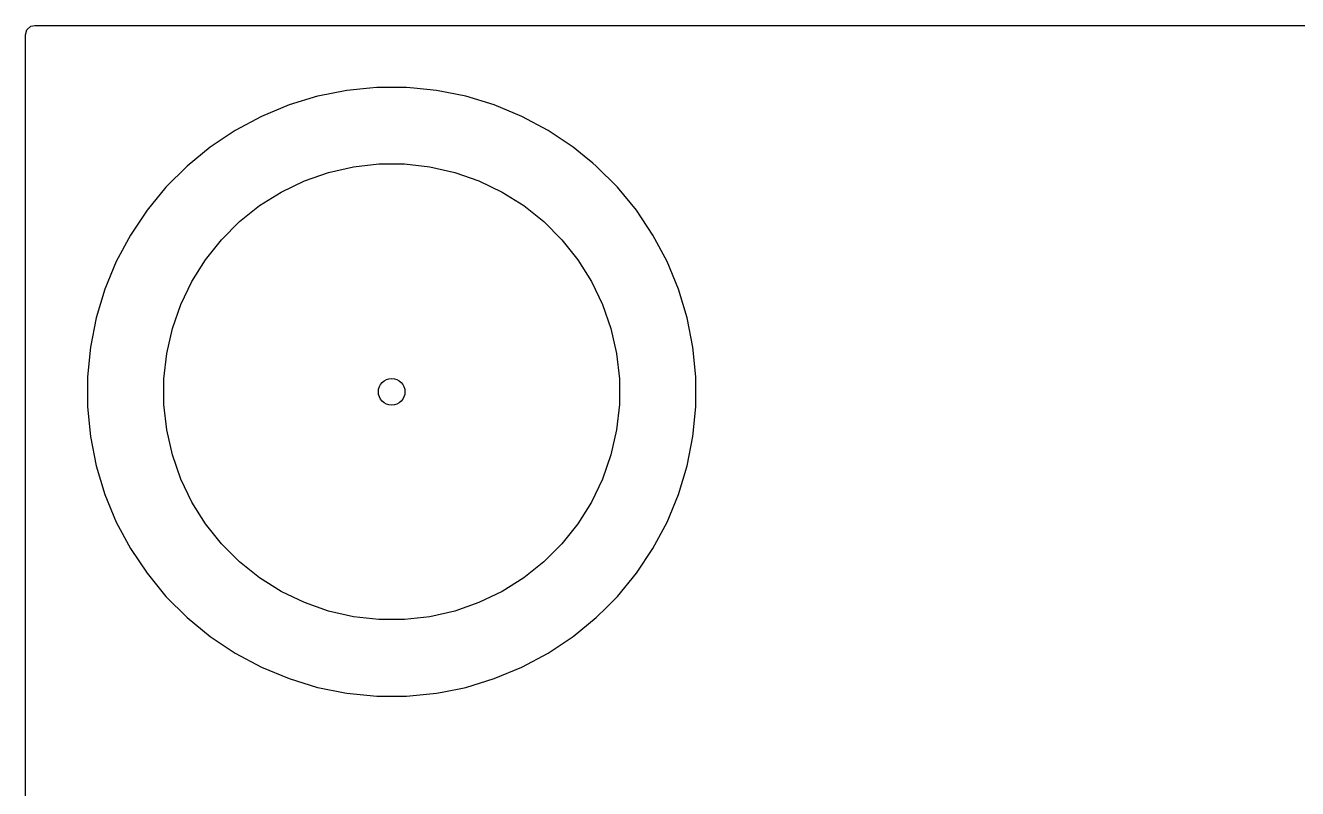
# Model space of a CAD drawing. Extents: x -2.18 to 1.8, y 0.44 to 2.81.
# Drawn here: x -2.18 to -1.521, y 2.42 to 2.815 of the extents above; entities that cross this region are included whole.
import ezdxf

# ---------------------------------------------------------------- set-up
doc = ezdxf.new("R2010")
doc.units = 0
doc.header["$MEASUREMENT"] = 0
doc.layers.add('BLACK', color=7, linetype='CONTINUOUS')

msp = doc.modelspace()

# ---------------------------------------------------------------- linework, layer by layer
at = {"layer": 'BLACK', "linetype": 'CONTINUOUS'}
for p, q in [((-2.17959, 2.8097), (-2.17881, 2.81234)), ((-2.17881, 2.81234), (-2.17673, 2.81415)), ((-2.17673, 2.81415), (-2.1747, 2.81459)), ((-2.1747, 2.81459), (0.99983, 2.81459)), ((-2.17959, 2.63274), (-2.17959, 2.8097)), ((-2.01314, 2.78098), (-2.02831, 2.77796)), ((-2.00125, 2.78215), (-2.01314, 2.78098)), ((-1.99774, 2.7825), (-2.00125, 2.78215)), ((-1.98226, 2.7825), (-1.99774, 2.7825)), ((-1.97846, 2.78213), (-1.98226, 2.7825)), ((-1.96686, 2.78098), (-1.97846, 2.78213)), ((-1.95169, 2.77796), (-1.96686, 2.78098)), ((-2.04312, 2.77347), (-2.05742, 2.76755)), ((-2.02832, 2.77796), (-2.04312, 2.77347)), ((-2.02831, 2.77796), (-2.02832, 2.77796)), ((-1.95168, 2.77796), (-1.95169, 2.77796)), ((-1.93688, 2.77347), (-1.95168, 2.77796)), ((-1.92258, 2.76755), (-1.93688, 2.77347)), ((-2.05742, 2.76755), (-2.07107, 2.76026)), ((-2.05742, 2.76755), (-2.05742, 2.76755)), ((-1.90893, 2.76026), (-1.92258, 2.76755)), ((-1.92258, 2.76755), (-1.92258, 2.76755)), ((-2.07107, 2.76026), (-2.08394, 2.75166)), ((-2.07107, 2.76026), (-2.07107, 2.76026)), ((-1.89606, 2.75166), (-1.90893, 2.76026)), ((-1.90893, 2.76026), (-1.90893, 2.76026)), ((-1.90893, 2.76026), (-1.90893, 2.76026)), ((-2.08394, 2.75166), (-2.0959, 2.74184)), ((-2.08394, 2.75166), (-2.08394, 2.75166)), ((-1.89029, 2.74692), (-1.89606, 2.75166)), ((-1.89606, 2.75166), (-1.89606, 2.75166)), ((-1.89606, 2.75166), (-1.89606, 2.75166)), ((-1.88585, 2.74327), (-1.89029, 2.74692)), ((-2.0959, 2.74184), (-2.10684, 2.7309)), ((-2.0227, 2.73849), (-2.00978, 2.74144)), ((-2.00978, 2.74144), (-1.99662, 2.74292)), ((-1.99662, 2.74292), (-1.98338, 2.74292)), ((-1.98338, 2.74292), (-1.97022, 2.74144)), ((-1.97022, 2.74144), (-1.9573, 2.73849)), ((-1.8841, 2.74184), (-1.88585, 2.74327)), ((-1.87316, 2.7309), (-1.8841, 2.74184)), ((-2.04713, 2.72837), (-2.0352, 2.73412)), ((-2.0352, 2.73412), (-2.0227, 2.73849)), ((-1.9573, 2.73849), (-1.9448, 2.73412)), ((-1.9448, 2.73412), (-1.93287, 2.72837)), ((-2.10684, 2.7309), (-2.11666, 2.71894)), ((-2.05835, 2.72133), (-2.04713, 2.72837)), ((-1.93287, 2.72837), (-1.92165, 2.72133)), ((-1.86334, 2.71894), (-1.87316, 2.7309)), ((-1.87316, 2.7309), (-1.87316, 2.7309)), ((-1.87316, 2.7309), (-1.87316, 2.7309)), ((-2.0687, 2.71307), (-2.05835, 2.72133)), ((-1.92165, 2.72133), (-1.9113, 2.71307)), ((-2.11666, 2.71894), (-2.12526, 2.70607)), ((-2.11666, 2.71894), (-2.11666, 2.71894)), ((-1.85474, 2.70607), (-1.86334, 2.71894)), ((-2.07807, 2.7037), (-2.0687, 2.71307)), ((-1.9113, 2.71307), (-1.90193, 2.7037)), ((-2.12526, 2.70607), (-2.13255, 2.69242)), ((-2.12526, 2.70607), (-2.12526, 2.70607)), ((-2.08633, 2.69335), (-2.07807, 2.7037)), ((-1.90193, 2.7037), (-1.89367, 2.69335)), ((-1.84745, 2.69242), (-1.85474, 2.70607)), ((-2.13255, 2.69242), (-2.13847, 2.67812)), ((-2.13255, 2.69242), (-2.13255, 2.69242)), ((-2.09337, 2.68213), (-2.08633, 2.69335)), ((-1.89367, 2.69335), (-1.88663, 2.68213)), ((-1.84153, 2.67812), (-1.84745, 2.69242)), ((-2.09912, 2.6702), (-2.09337, 2.68213)), ((-1.88663, 2.68213), (-1.88088, 2.6702)), ((-2.13847, 2.67812), (-2.14296, 2.66332)), ((-1.83704, 2.66332), (-1.84153, 2.67812)), ((-2.10349, 2.6577), (-2.09912, 2.6702)), ((-1.88088, 2.6702), (-1.87651, 2.6577)), ((-2.14296, 2.66331), (-2.14598, 2.64814)), ((-2.14296, 2.66332), (-2.14296, 2.66331)), ((-1.83704, 2.66331), (-1.83704, 2.66332)), ((-1.83704, 2.66332), (-1.83704, 2.66332)), ((-1.83704, 2.66332), (-1.83704, 2.66332)), ((-1.83402, 2.64814), (-1.83704, 2.66331)), ((-2.10644, 2.64478), (-2.10349, 2.6577)), ((-1.87651, 2.6577), (-1.87356, 2.64478)), ((-2.14598, 2.64814), (-2.1475, 2.63274)), ((-1.8325, 2.63274), (-1.83402, 2.64814)), ((-2.10792, 2.63162), (-2.10644, 2.64478)), ((-1.87356, 2.64478), (-1.87208, 2.63162)), ((-2.17959, 2.44852), (-2.17959, 2.63274)), ((-2.1475, 2.63274), (-2.1475, 2.61726)), ((-2.10792, 2.61838), (-2.10792, 2.63162)), ((-1.87208, 2.63162), (-1.87208, 2.61838)), ((-1.8325, 2.61726), (-1.8325, 2.63274)), ((-2.1475, 2.61726), (-2.14598, 2.60186)), ((-2.10644, 2.60522), (-2.10792, 2.61838)), ((-1.87208, 2.61838), (-1.87356, 2.60522)), ((-1.83402, 2.60186), (-1.8325, 2.61726)), ((-2.14598, 2.60186), (-2.14296, 2.58669)), ((-2.10349, 2.5923), (-2.10644, 2.60522)), ((-1.87356, 2.60522), (-1.87651, 2.5923)), ((-1.83704, 2.58669), (-1.83402, 2.60186)), ((-2.09912, 2.5798), (-2.10349, 2.5923)), ((-1.87651, 2.5923), (-1.88088, 2.5798)), ((-2.14296, 2.58669), (-2.14296, 2.58668)), ((-2.14296, 2.58668), (-2.13847, 2.57188)), ((-1.84153, 2.57188), (-1.83704, 2.58668)), ((-1.83704, 2.58668), (-1.83704, 2.58669)), ((-1.83704, 2.58668), (-1.83704, 2.58668)), ((-2.09337, 2.56787), (-2.09912, 2.5798)), ((-1.88088, 2.5798), (-1.88663, 2.56787)), ((-2.13847, 2.57188), (-2.13255, 2.55758)), ((-1.84745, 2.55758), (-1.84153, 2.57188)), ((-2.08633, 2.55665), (-2.09337, 2.56787)), ((-1.88663, 2.56787), (-1.89367, 2.55665)), ((-2.13255, 2.55758), (-2.13255, 2.55758)), ((-2.13255, 2.55758), (-2.12526, 2.54393)), ((-2.07807, 2.5463), (-2.08633, 2.55665)), ((-1.89367, 2.55665), (-1.90193, 2.5463)), ((-1.85474, 2.54393), (-1.84745, 2.55758)), ((-2.12526, 2.54393), (-2.12526, 2.54393)), ((-2.12526, 2.54393), (-2.11666, 2.53106)), ((-2.0687, 2.53693), (-2.07807, 2.5463)), ((-1.90193, 2.5463), (-1.9113, 2.53693)), ((-1.86334, 2.53106), (-1.85474, 2.54393)), ((-2.05835, 2.52867), (-2.0687, 2.53693)), ((-1.9113, 2.53693), (-1.92165, 2.52867)), ((-2.11666, 2.53106), (-2.11666, 2.53106)), ((-2.11666, 2.53106), (-2.10684, 2.5191)), ((-1.87316, 2.5191), (-1.86334, 2.53106)), ((-2.04713, 2.52163), (-2.05835, 2.52867)), ((-1.92165, 2.52867), (-1.93287, 2.52163)), ((-2.10684, 2.5191), (-2.0959, 2.50816)), ((-2.0352, 2.51588), (-2.04713, 2.52163)), ((-2.0227, 2.51151), (-2.0352, 2.51588)), ((-1.9448, 2.51588), (-1.9573, 2.51151)), ((-1.93287, 2.52163), (-1.9448, 2.51588)), ((-1.88005, 2.51221), (-1.87316, 2.5191)), ((-1.87316, 2.5191), (-1.87316, 2.5191)), ((-2.00978, 2.50856), (-2.0227, 2.51151)), ((-1.9573, 2.51151), (-1.97022, 2.50856)), ((-1.88374, 2.50852), (-1.88286, 2.5094)), ((-1.88286, 2.5094), (-1.88005, 2.51221)), ((-2.0959, 2.50816), (-2.0959, 2.50816)), ((-2.0959, 2.50816), (-2.0959, 2.50816)), ((-2.0959, 2.50816), (-2.08394, 2.49834)), ((-1.99662, 2.50708), (-2.00978, 2.50856)), ((-1.98338, 2.50708), (-1.99662, 2.50708)), ((-1.97022, 2.50856), (-1.98338, 2.50708)), ((-1.89606, 2.49834), (-1.8841, 2.50816)), ((-1.8841, 2.50816), (-1.88374, 2.50852)), ((-2.08394, 2.49834), (-2.07107, 2.48974)), ((-1.90893, 2.48974), (-1.89606, 2.49834)), ((-2.07107, 2.48974), (-2.07107, 2.48974)), ((-2.07107, 2.48974), (-2.07107, 2.48974)), ((-2.07107, 2.48974), (-2.05742, 2.48245)), ((-1.92258, 2.48245), (-1.90893, 2.48974)), ((-2.05742, 2.48245), (-2.05742, 2.48245)), ((-2.05742, 2.48245), (-2.05742, 2.48245)), ((-2.05742, 2.48245), (-2.04312, 2.47653)), ((-2.04312, 2.47653), (-2.02832, 2.47204)), ((-1.95168, 2.47204), (-1.93688, 2.47653)), ((-1.93688, 2.47653), (-1.92258, 2.48245)), ((-2.02832, 2.47204), (-2.02832, 2.47204)), ((-2.02832, 2.47204), (-2.02832, 2.47204)), ((-2.02832, 2.47204), (-2.02831, 2.47204)), ((-2.02831, 2.47204), (-2.01422, 2.46923)), ((-1.96686, 2.46902), (-1.96391, 2.4696)), ((-1.96391, 2.4696), (-1.95169, 2.47204)), ((-1.95169, 2.47204), (-1.95168, 2.47204)), ((-1.95168, 2.47204), (-1.95168, 2.47204)), ((-1.95168, 2.47204), (-1.95168, 2.47204)), ((-2.01422, 2.46923), (-2.01314, 2.46902)), ((-2.01314, 2.46902), (-1.99774, 2.4675)), ((-1.99774, 2.4675), (-1.99774, 2.4675)), ((-1.99774, 2.4675), (-1.98226, 2.4675)), ((-1.98226, 2.4675), (-1.96686, 2.46902)), ((-1.98226, 2.4675), (-1.98226, 2.4675)), ((-2.17959, 2.3098), (-2.17959, 2.44852))]:
    msp.add_line(p, q, dxfattribs=at)
at = {"layer": 'BLACK'}
msp.add_circle((-1.99, 2.625), 0.00689, dxfattribs=at)
at = {"layer": 'WHITE'}
msp.add_circle((-1.99, 2.625), 0.00689, dxfattribs=at)

doc.saveas('drawing.dxf')
